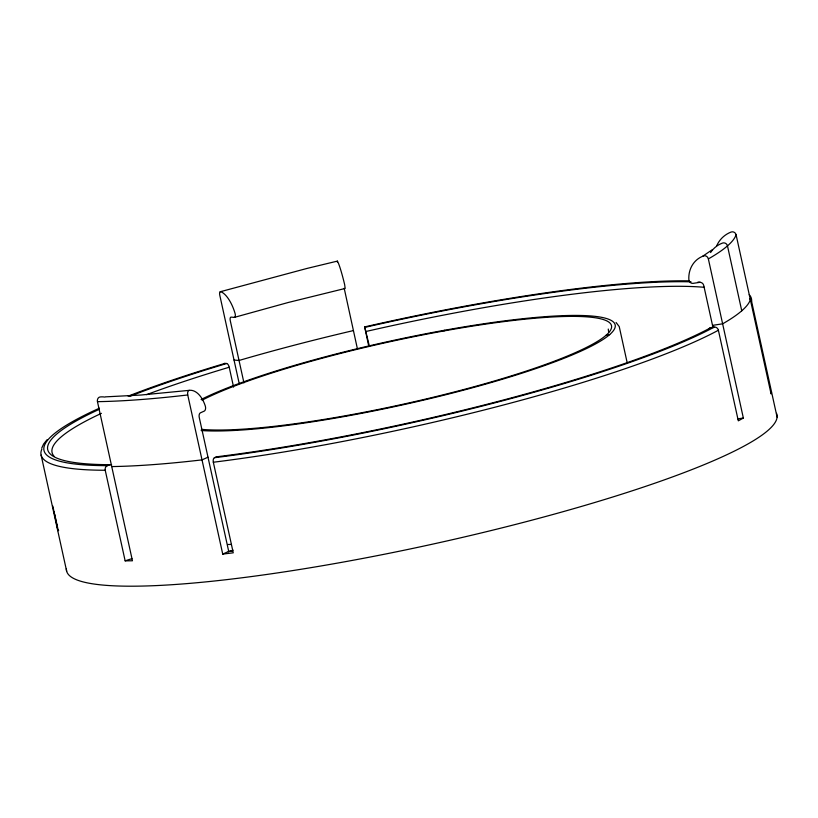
<?xml version="1.0" encoding="UTF-8"?>
<svg xmlns="http://www.w3.org/2000/svg" width="818" height="818" viewBox="0 0 818 818"><rect width="100%" height="100%" fill="white"/><g stroke="black" fill="none" stroke-linecap="round" stroke-linejoin="round"><path stroke-width="1.23" d="M58.661 530.453L57.976 530.596L57.914 528.96M368.734 346.126L364.664 326.822L369.419 346.331M41.749 448.039L43.599 444.051L47.035 439.747M346.086 416.209L346.914 415.493M444.031 330.922L444.849 330.206M712.059 249.868L702.734 256.208M105.594 396.853L141.044 395.022L189.285 390.35A3.753 2.117 83.3 0 0 187.741 394.961L222.731 554.083A363.673 52.495 -12.4 0 0 233.253 552.815L213.334 462.231A3.753 2.004 82.9 0 1 214.418 457.732L216.31 456.843A3.753 2.014 82.9 0 1 217.874 457.282M207.997 457.201L202.015 459.88A363.673 52.495 -12.4 0 1 111.729 466.577M222.731 554.083L228.713 551.404A352.425 50.88 -12.4 0 0 232.087 551.005M228.253 551.915L233.058 550.166M104.827 397.078A26.248 21.217 89.2 0 0 100.082 396.965A3.753 3.027 89.2 0 0 97.454 401.658L132.444 560.78A363.673 52.495 -12.4 0 1 125.144 560.831L105.225 470.248A3.753 3.108 -90 0 1 107.434 465.667L110.44 464.696A3.753 3.108 -90 0 1 111.596 464.604M125.144 560.831L131.903 558.663M233.58 387.078L229.214 367.231A3.753 1.697 73.4 0 0 226.647 363.499L205.645 369.93A356.147 51.411 -12.4 0 0 129.765 396.382M220.226 291.75L306.995 268.437L337.353 261.116L337.384 262.189M243.948 382.844L230.267 320.615A3.753 1.575 73.7 0 1 231.136 317.128L234.326 317.384L288.253 302.486L345.186 288.447L344.654 284.644A26.248 2.352 76.8 0 0 337.517 261.259L337.415 261.116M606.097 335.247L609.666 334.603M712.509 325.349L722.631 323.826A363.673 52.495 -12.4 0 0 750.351 299.674M737.724 418.877L743.347 418.029L708.357 258.907A3.753 3.364 60.3 0 0 703.633 255.922A26.248 23.579 60.3 0 0 688.858 279.623A3.753 3.364 60.3 0 0 693.122 283.355L699.584 282.374A3.753 3.364 60.3 0 1 703.746 285.492L713.03 327.701M743.347 418.029A363.673 52.495 -12.4 0 1 738.306 420.83L718.388 330.247A3.753 3.313 61.7 0 0 714.267 327.098L710.954 327.578A3.753 3.313 61.7 0 0 708.664 329.296M226.647 363.499L224.868 363.396A3.753 1.697 73.4 0 0 223.846 364.388M234.04 360.063L239.03 360.472A352.425 50.88 -12.4 0 1 353.396 330.584M616.087 322.517L619.226 326.586L627.12 362.466M749.237 294.695A363.673 52.495 -12.4 0 1 751.578 301.331L777.09 417.088M716.772 245.635A26.248 25.879 17.8 0 1 731.026 232.067A3.753 3.701 17.8 0 1 736.088 234.756L771.067 393.887A363.673 52.495 -12.4 0 0 771.497 391.914M741.752 310.799L727.478 245.881A3.753 3.589 48.9 0 0 722.529 243.058A26.248 25.113 48.9 0 0 710.586 252.568M357.282 348.243L344.204 288.294M239.214 383.611L219.766 295.145A3.753 1.575 73.7 0 1 220.921 291.729A26.248 11.053 73.7 0 1 235.032 313.294A3.753 1.575 73.7 0 1 234.326 317.384M228.713 551.404L199.234 417.344A3.753 2.117 83.3 0 1 200.43 412.824L204.255 411.106A3.753 2.117 83.3 0 0 205.298 406.004A26.248 14.816 83.3 0 0 189.285 390.35M55.215 516.71L54.837 514.962A19.806 1.074 78.1 0 1 54.642 514.062M55.358 517.334L56.064 520.575M56.289 521.577L56.882 524.266M56.953 524.594L57.689 527.947M57.976 530.596L52.812 506.066M41.115 455.105L66.677 571.271M54.397 512.917L54.141 511.659M608.265 329.051L608.653 332.118M201.116 399.481A224.95 32.475 -12.4 0 1 534.624 317.548A224.95 32.475 -12.4 0 1 534.686 368.979A224.95 32.475 -12.4 0 1 201.146 430.534M202.056 400.217A221.197 31.933 -12.4 0 1 531.444 318.56A221.197 31.933 -12.4 0 1 530.187 369.787A221.197 31.933 -12.4 0 1 201.34 429.327M714.186 327.108A359.787 51.933 -12.4 0 1 214.459 457.712M364.675 326.893A359.787 51.933 -12.4 0 1 689.145 280.84M710.985 327.578A356.147 51.411 -12.4 0 1 216.341 456.833M110.542 464.675A356.147 51.411 -12.4 0 1 99.101 409.389M365.084 327.323A356.147 51.411 -12.4 0 1 691.046 281.842M697.918 282.108A356.147 51.411 -12.4 0 1 700.177 282.23M107.485 465.646A359.787 51.933 -12.4 0 1 99.397 408.202M128.17 396.157A359.787 51.933 -12.4 0 1 224.909 363.407M776.507 413.315A363.673 52.495 -12.4 0 1 430.043 544.706A363.673 52.495 -12.4 0 1 66.422 568.53M231.351 544.44A243.703 35.184 -12.4 0 1 227.762 544.491M718.388 330.247A363.673 52.495 -12.4 0 1 213.334 462.231M105.225 470.248A363.673 52.495 -12.4 0 1 41.882 449.062M749.615 298.805A3.753 3.701 6.3 0 1 751.578 301.331M54.213 456.424A352.425 50.88 -12.4 0 1 101.412 413.346M146.575 394.675A352.425 50.88 -12.4 0 1 229.214 367.231M366.147 331.443A352.425 50.88 -12.4 0 1 704.441 287.312M736.088 234.756A363.673 52.495 -12.4 0 1 708.357 258.907M187.741 394.961A363.673 52.495 -12.4 0 1 97.454 401.658"/></g></svg>
